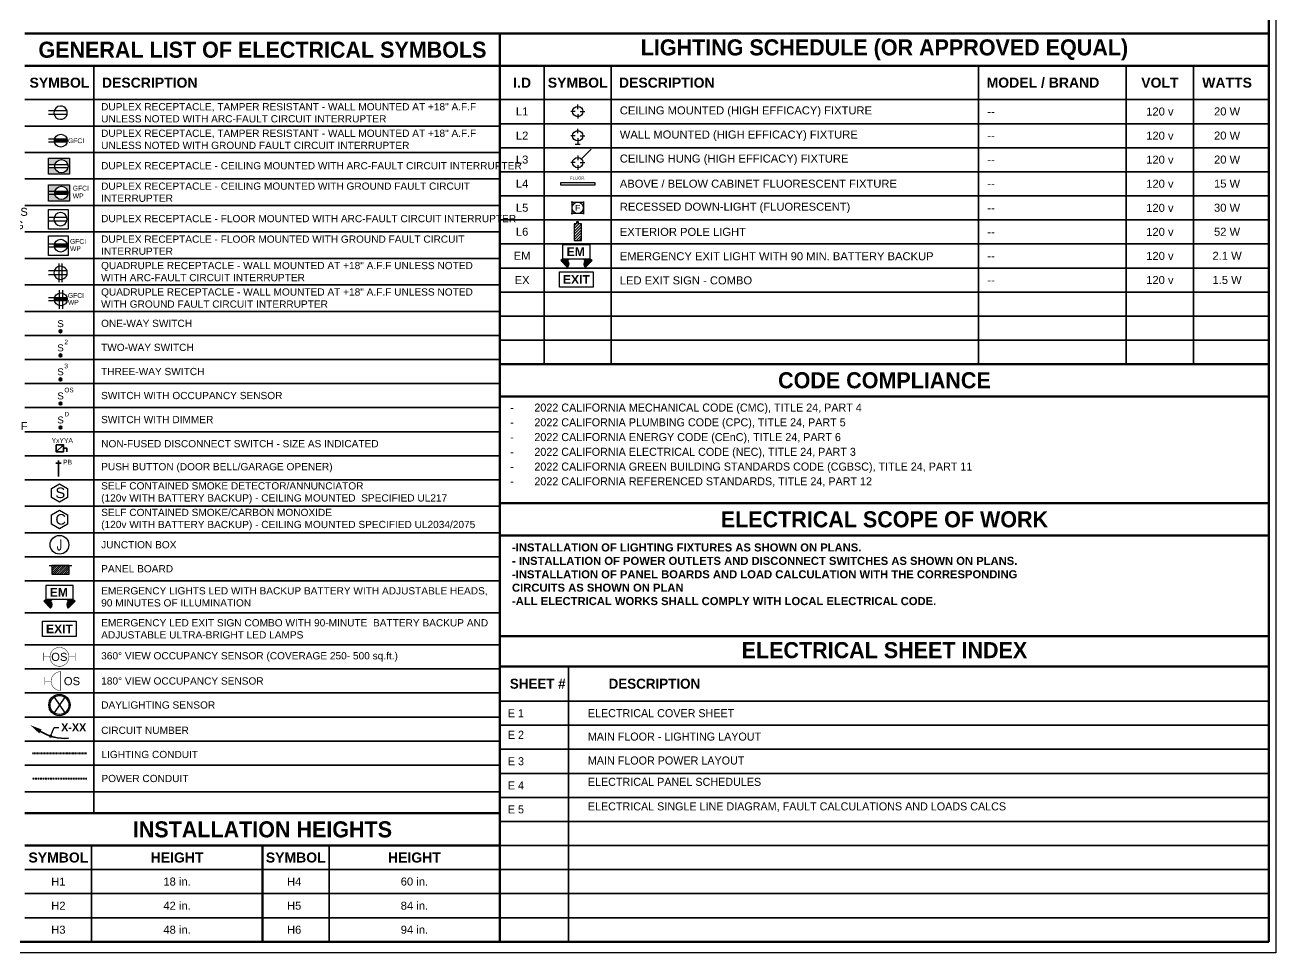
# Model space of a CAD drawing. Header units: inches. Extents: x 4293 to 10865, y -6935 to 441.
# Drawn here: x 5405 to 6443, y -5094 to -4325 of the extents above; entities that cross this region are included whole.
import ezdxf
from ezdxf import colors
from ezdxf.entities.mleader import LeaderData, LeaderLine
from ezdxf.enums import TextEntityAlignment as Align
from ezdxf.math import Vec2, Vec3

# ---------------------------------------------------------------- set-up
doc = ezdxf.new("R2010")
doc.units = ezdxf.units.IN
doc.header["$MEASUREMENT"] = 0
doc.linetypes.add('DASHDOT', pattern=[1, 0.5, -0.25, 0, -0.25])
doc.linetypes.add('Hidden', pattern=[6.859843, 4.8, -2.059843])
doc.layers.get('Defpoints').update_dxf_attribs({"color": 104})
for name, color, linetype, lineweight in [('E-CIRC. NUMB', 7, 'Continuous', 35), ('E-EXIT SIGNS&EM LIGHTS', 110, 'Continuous', 25), ('E-LIGHT CNTRL-DETC.', 152, 'Continuous', 25), ('E-LIGHT FIXT.', 2, 'Continuous', 25), ('E-LIGHT SWITCH', 3, 'Continuous', 35), ('E-LIGHT-CONDUIT', 30, 'DASHDOT', 40), ('E-PANEL BOARD', 1, 'Continuous', 30), ('E-POWR-CONDUIT', 6, 'Hidden', 40), ('E-POWR-DISCNCT SWTCH', 4, 'Continuous', 35), ('E-POWR-JUNC.BOX', 4, 'Continuous', 25), ('E-POWR-RECEPTACLES', 54, 'Continuous', 25), ('E-SMOKE AND CARBON DETECTORS', 33, 'Continuous', 30), ('PDF_Text', 7, 'Continuous', 35)]:
    doc.layers.add(name, color=color, linetype=linetype, lineweight=lineweight)
doc.styles.add('Arial', font='arial.ttf', dxfattribs={"height": 6})
doc.styles.add('Arial Narrow', font='ARIALN.TTF')
doc.styles.add('AUDIT_I_231223063723-0', font='arialbd.ttf')
doc.styles.add('BOO', font='GOTHIC.TTF', dxfattribs={"height": 6})
doc.styles.add('DC_Simplex', font='SIMPLEX.shx', dxfattribs={"width": 0.7})
doc.styles.add('PDF Arial', font='arial.ttf')
doc.styles.add('PDF Arial Bold', font='arialbd.ttf')
doc.styles.get("Standard").update_dxf_attribs({"font": 'arial.ttf'})
doc.styles.add('X-HELV1F', font='arial.ttf')

# ---------------------------------------------------------------- blocks, each defined once
blk = doc.blocks.new('A$Cf6c92b92')
at = {"color": 0}
for p, q in [((-2.8, 0), (-7.8, 0)), ((0, 2.8), (0, 7.8)), ((2.8, 0), (7.8, 0)), ((0, -2.8), (0, -7.8))]:
    blk.add_line(p, q, dxfattribs=at)
blk.add_circle((0, 0), 5.68, dxfattribs=at)
blk = doc.blocks.new('A$Cff0361bf')
at = {"color": 0}
for p, q in [((-2.8, 0), (-7.8, 0)), ((0, 2.8), (0, 7.8)), ((2.8, 0), (7.8, 0)), ((-2.8, -9.2), (2.8, -9.2)), ((0, -2.8), (0, -9.2))]:
    blk.add_line(p, q, dxfattribs=at)
blk.add_circle((0, 0), 5.68, dxfattribs=at)
blk = doc.blocks.new('A$C30ae7fe8')
at = {"color": 0}
for p, q in [((4, 4), (14.9, 14.9)), ((0, 7.8), (0, 2.8)), ((-2.8, 0), (-7.8, 0)), ((0, -2.8), (0, -7.8)), ((2.8, 0), (7.8, 0))]:
    blk.add_line(p, q, dxfattribs=at)
blk.add_circle((0, 0), 5.68, dxfattribs=at)
blk = doc.blocks.new('A$C9d69e76c')
at = {"color": 0}
blk.add_lwpolyline([(-17, 1.4), (17, 1.4), (17, -1.4), (-17, -1.4), (-17, 1.4)], dxfattribs=at)
at = {"color": 0, "insert": (0, 5.7), "char_height": 3, "width": 34.086, "attachment_point": 5, "style": 'Arial'}
blk.add_mtext('FLUOR.', dxfattribs=at)
blk = doc.blocks.new('A$C432b2560')
for p, q in [((-5.7, 5.7), (-6.4, 5.7)), ((-5.7, 6.4), (-5.7, 5.7)), ((5.7, 6.4), (5.7, 5.7)), ((5.7, 5.7), (6.4, 5.7)), ((-6.4, -5.7), (-5.7, -5.7)), ((-5.7, -5.7), (-5.7, -6.4)), ((6.4, -5.7), (5.7, -5.7)), ((5.7, -5.7), (5.7, -6.4))]:
    blk.add_line(p, q)
blk.add_lwpolyline([(-5.7, 5.7), (5.7, 5.7), (5.7, -5.7), (-5.7, -5.7), (-5.7, 5.7)])
blk.add_circle((0, 0), 5.68)
at = {"insert": (0, 0), "char_height": 5.681, "width": 11.362, "attachment_point": 5, "style": 'X-HELV1F'}
blk.add_mtext('{\\W1.125;F}', dxfattribs=at)
blk = doc.blocks.new('A$Cf065e691')
at = {"transparency": 33554559}
h = blk.add_hatch(dxfattribs=at)
h.set_pattern_fill('ANSI31', color=0, scale=22.016461)
h.set_pattern_definition([(45, (-13359.3425, -3244.4242), (-1.9459986, 1.9459986), [])])
h.paths.add_polyline_path([(5.1, 11.1), (1.1, 11.1), (1.1, 13.7), (-1.6, 13.7), (-1.6, 11.1), (-5, 11.1), (-5, -11.6), (5.1, -11.6)])
at = {"color": 0}
blk.add_lwpolyline([(1.1, 11.1), (1.1, 13.7), (-1.6, 13.7), (-1.6, 11.1), (-5, 11.1), (-5, -11.6), (5.1, -11.6), (5.1, 11.1)], close=True, dxfattribs=at)
blk = doc.blocks.new('STUBOUT')
for p, q in [((-1.5, 7.5), (1.5, 7.5)), ((0, 0), (0, 9))]:
    blk.add_line(p, q)
at = {"style": 'X-HELV1F', "width": 1.125, "flags": 8}
blk.add_attdef('+', text='', height=3, dxfattribs=at).set_placement((0, 10.5), align=Align.CENTER)
blk.add_attdef('+', text='', height=3, rotation=180, dxfattribs=at).set_placement((0, 13), align=Align.CENTER)
blk = doc.blocks.new('*U109')
blk.add_lwpolyline([(-6, -6), (-6, 6), (6, 6), (6, -6)], close=True)
for points in [[(6, -6), (-6, 6)], [(6, 0), (12, 0), (12, 6)]]:
    blk.add_lwpolyline(points)
at = {"style": 'Arial Narrow'}
blk.add_attdef('A', (2, 15.8), '', height=4.5, rotation=90, dxfattribs=at)
blk = doc.blocks.new('*U147')
for p, q in [((-1.8, 17.6), (-1.8, 0)), ((1.8, 17.6), (1.8, 0))]:
    blk.add_line(p, q)
blk.add_lwpolyline([(-6.3, 11.5, 1), (6.3, 11.5, 1.013368)], format="xyb", close=True)
blk = doc.blocks.new('A$C4B1005F5')
at = {"transparency": 33554495}
h = blk.add_hatch(color=256, dxfattribs=at)
h.dxf.hatch_style = 1
h.paths.add_polyline_path([(8, 8), (-8, 8), (-8, -12.9), (-1.8, -12.9), (-1.8, -6.4, -0.335307), (-6.6, 0, -1), (6.6, 0, -0.357219), (1.3, -6.5), (1.3, -12.9), (8, -12.9)])
at = {"linetype": 'Continuous'}
for p, q in [((-1.8, -12.9), (-1.8, 6.4)), ((1.3, -12.9), (1.3, 6.5))]:
    blk.add_line(p, q, dxfattribs=at)
blk.add_lwpolyline([(-8, 8), (8, 8), (8, -12.9), (-8, -12.9)], close=True)
blk.add_circle((0, 0), 6.64, dxfattribs=at)
blk = doc.blocks.new('A$Cc974980b')
for p, q in [((3.95, 1.17), (-7.54, 1.17)), ((3.95, -1.17), (-7.54, -1.17))]:
    blk.add_line(p, q)
blk.add_lwpolyline([(-7.54, 6.16), (4.78, 6.16), (4.78, -6.16), (-7.54, -6.16)], close=True)
blk.add_lwpolyline([(-0.03, 4.1, 1), (-0.03, -4.1, 1.013368)], format="xyb", close=True)
blk = doc.blocks.new('A$C8279471b')
for p, q in [((11.49, 1.17), (0, 1.17)), ((6.61, -5.75), (6.61, 5.75)), ((8.47, -5.75), (8.47, 5.75)), ((11.49, -1.17), (0, -1.17))]:
    blk.add_line(p, q)
blk.add_lwpolyline([(7.51, 4.1, 1), (7.51, -4.1, 1.013368)], format="xyb", close=True)
blk = doc.blocks.new('SW')
at = {"linetype": 'Continuous'}
blk.add_hatch(color=256, dxfattribs=at).paths.add_polyline_path([(1.9, 1.9, 1), (-1.9, 1.9, 1)])
at = {"const_width": 0.08}
blk.add_lwpolyline([(0, 3.8), (0, 19.7)], dxfattribs=at)
at = {"linetype": 'Continuous'}
blk.add_circle((0, 1.9), 1.88, dxfattribs=at)
at = {"insert": (0, 11.7), "char_height": 9, "width": 7.434, "attachment_point": 5, "style": 'Arial'}
blk.add_mtext('S', dxfattribs=at)
at = {"linetype": 'Continuous', "style": 'Arial'}
blk.add_attdef('S?', (5.2, 16.2), '', height=6, dxfattribs=at)
blk = doc.blocks.new('A$C65075619')
blk.add_circle((0, 0), 6.27)
at = {"linetype": 'ByBlock', "style": 'DC_Simplex', "width": 0.7}
blk.add_text('J', height=7.17, rotation=360, dxfattribs=at).set_placement((0, 0), align=Align.MIDDLE_CENTER)
blk = doc.blocks.new('*U144')
at = {"linetype": 'Continuous', "lineweight": 9, "transparency": 33554585}
h = blk.add_hatch(dxfattribs=at)
h.set_pattern_fill('ANSI31', color=256, scale=350, angle=180, style=0)
h.paths.add_polyline_path([(-250, -250), (250, -250), (250, 0), (-250, 0)])
at = {"linetype": 'Continuous'}
blk.add_line((324, -250), (-324, -250), dxfattribs=at)
blk.add_lwpolyline([(250, -250), (250, 0), (-250, 0), (-250, -250)], close=True, dxfattribs=at)
blk = doc.blocks.new('A$C2F972E4A')
for p, q in [((-3.33, 1.92), (0, 3.84)), ((-3.33, -1.92), (-3.33, 1.92)), ((0, 3.84), (3.33, 1.92)), ((3.33, 1.92), (3.33, -1.92)), ((0, -3.84), (-3.33, -1.92)), ((3.33, -1.92), (0, -3.84))]:
    blk.add_line(p, q)
at = {"insert": (-1.69, 2.25), "char_height": 4.37, "attachment_point": 1}
blk.add_mtext_dynamic_manual_height_columns('C', width=354.8658, gutter_width=12.5, heights=[0], dxfattribs=at)
blk = doc.blocks.new('A$C5D931295')
for p, q in [((-3.33, 1.92), (0, 3.84)), ((-3.33, -1.92), (-3.33, 1.92)), ((0, 3.84), (3.33, 1.92)), ((3.33, 1.92), (3.33, -1.92)), ((0, -3.84), (-3.33, -1.92)), ((3.33, -1.92), (0, -3.84))]:
    blk.add_line(p, q)
at = {"insert": (-1.69, 2.25), "char_height": 4.37, "attachment_point": 1}
blk.add_mtext_dynamic_manual_height_columns('S', width=354.8658, gutter_width=12.5, heights=[0], dxfattribs=at)
blk = doc.blocks.new('em')
at = {"transparency": 33554687}
h = blk.add_hatch(color=256, dxfattribs=at)
h.dxf.hatch_style = 1
h.paths.add_polyline_path([(-7.88, -4.4, -1.000872), (-4.43, -7.86)])
h = blk.add_hatch(color=256, dxfattribs=at)
h.dxf.hatch_style = 1
h.paths.add_polyline_path([(7.88, -4.4, 1.000872), (4.43, -7.86)])
at = {"linetype": 'Continuous'}
for p, q in [((-4.43, -7.86), (-7.88, -4.4)), ((4.43, -7.86), (7.88, -4.4))]:
    blk.add_line(p, q, dxfattribs=at)
for p, q in [((-3.48, -3.46), (-5.37, -5.34)), ((3.48, -3.46), (5.37, -5.34))]:
    blk.add_line(p, q)
blk.add_lwpolyline([(6.91, 3.46), (-6.91, 3.46), (-6.91, -3.46), (6.91, -3.46)], close=True, dxfattribs=at)
for centre, start, end in [((-6.15, -6.13), 315, 135), ((6.15, -6.13), 45, 225)]:
    blk.add_arc(centre, 2.44, start, end, dxfattribs=at)
at = {"insert": (-0.31, 0.05), "char_height": 4.3627, "width": 14.4341, "attachment_point": 5, "style": 'Arial'}
blk.add_mtext('{\\fArial|b1|i0|c0|p34;EM}', dxfattribs=at)
blk = doc.blocks.new('DAYLIGHT')
at = {"linetype": 'Continuous'}
h = blk.add_hatch(color=256, dxfattribs=at)
h.dxf.hatch_style = 1
h.paths.add_polyline_path([(-7.72, 0, 1), (7.72, 0, 1)])
h.paths.add_polyline_path([(6.84, 0, -1), (-6.84, 0, -1)], flags=16)
at = {"linetype": 'Continuous', "ltscale": 10}
for points in [[(3.86, 5.64), (-3.86, -5.64)], [(-3.86, 5.64), (3.86, -5.64)]]:
    blk.add_lwpolyline(points, dxfattribs=at)
for radius in [7.72, 6.84]:
    blk.add_circle((0, 0), radius, dxfattribs=at)
blk = doc.blocks.new('A$C023374ba')
at = {"ltscale": 5}
blk.add_lwpolyline([(-8.72, 4.03), (8.72, 4.03), (8.72, -4.03), (-8.72, -4.03)], close=True, dxfattribs=at)
at = {"insert": (0, 0), "char_height": 4.5, "width": 17.4361, "attachment_point": 5, "style": 'Arial'}
blk.add_mtext('{\\fArial|b1|i0|c0|p34;EXIT}', dxfattribs=at)
blk = doc.blocks.new('*U124')
blk.add_hatch(color=256).paths.add_polyline_path([(0.07, 0.28), (-1.45, 0.37), (-0.07, -0.28)])
blk = doc.blocks.new('HOMER')
at = {"layer": 'E-CIRC. NUMB', "linetype": 'Continuous'}
blk.add_lwpolyline([(0, 0, -0.161232), (-1.36, 18.12, 1.42241)], format="xyb", dxfattribs=at)
at = {"layer": 'E-CIRC. NUMB', "linetype": 'ByBlock', "xscale": 5, "yscale": 5, "zscale": 5, "rotation": 270}
blk.add_blockref('*U124', (-1.36, 18.12), dxfattribs=at)
blk = doc.blocks.new('_Dot')
at = {"color": 0, "linetype": 'ByBlock', "lineweight": -2}
blk.add_line((-0.5, 0), (-1, 0), dxfattribs=at)
at = {"color": 0, "linetype": 'ByBlock', "const_width": 0.5}
blk.add_lwpolyline([(-0.25, 0, 1), (0.25, 0, 1)], format="xyb", close=True, dxfattribs=at)
blk = doc.blocks.new('A$Cde4f3e5c')
at = {"linetype": 'Continuous'}
blk.add_hatch(color=32, dxfattribs=at).paths.add_polyline_path([(11.58, -0.98, 0.119342), (11.51, 0.9), (3.84, 0.92, 0.119342), (3.76, -0.95)])
for p, q in [((0, 0.94), (11.51, 0.9)), ((6.61, 5.51), (6.65, -6)), ((8.74, 5.51), (8.7, -6)), ((0, -0.94), (11.58, -0.98))]:
    blk.add_line(p, q)
blk.add_circle((7.67, -0.18), 3.99)
at = {"style": 'Arial'}
for tag, p in [('GFI', (11.47, 0.75)), ('WP', (12.03, -3.56))]:
    blk.add_attdef(tag, p, '', height=3, rotation=359.79032, dxfattribs=at)
blk = doc.blocks.new('A$C01266770')
blk.add_hatch(color=32).paths.add_polyline_path([(3.91, -0.8, 0.119342), (3.84, 1.08), (-3.83, 1.1, 0.119342), (-3.91, -0.77)])
for p, q in [((-7.67, 1.12), (3.84, 1.08)), ((-7.68, -0.76), (3.91, -0.8))]:
    blk.add_line(p, q)
blk.add_lwpolyline([(-7.68, 6.16), (4.64, 6.16), (4.64, -6.16), (-7.68, -6.16)], close=True)
blk.add_circle((0, 0), 3.99)
at = {"style": 'Arial'}
for tag, p in [('GFI', (5.72, 1.17)), ('WP', (5.72, -3.34))]:
    blk.add_attdef(tag, p, '', height=3, rotation=359.79032, dxfattribs=at)
blk = doc.blocks.new('A$C65b55414')
at = {"transparency": 33554495}
h = blk.add_hatch(color=256, dxfattribs=at)
h.dxf.hatch_style = 1
h.paths.add_polyline_path([(4.99, 5.01), (-8.06, 5.01), (-8.04, -5.01), (5.01, -5.01)])
h.paths.add_polyline_path([(4.14, 0, -1), (-4.14, 0, -1)], flags=16)
at = {"linetype": 'Continuous'}
h = blk.add_hatch(color=32, dxfattribs=at)
h.dxf.hatch_style = 1
h.paths.add_polyline_path([(-3.98, 1.13, 0.119342), (-4.06, -0.82), (4.06, -0.82, 0.119342), (3.98, 1.13)])
for p, q in [((-7.97, 1.13), (3.98, 1.13)), ((-7.97, -0.82), (4.06, -0.82))]:
    blk.add_line(p, q, dxfattribs=at)
blk.add_lwpolyline([(4.99, 5.01), (5.01, -5.01), (-8.04, -5.01), (-8.06, 5.01)], close=True)
blk.add_circle((0, 0), 4.14, dxfattribs=at)
at = {"style": 'Arial'}
for tag, p in [('GFCI', (7.06, 1.47)), ('WP', (7.06, -3.34))]:
    blk.add_attdef(tag, p, '', height=3, dxfattribs=at)
blk = doc.blocks.new('A$Ca96a11b1')
blk.add_hatch(color=32).paths.add_polyline_path([(11.58, -0.98, 0.119342), (11.51, 0.9), (3.84, 0.92, 0.119342), (3.76, -0.95)])
for p, q in [((0, 0.94), (11.51, 0.9)), ((0, -0.94), (11.58, -0.98))]:
    blk.add_line(p, q)
blk.add_circle((7.67, -0.18), 3.99)
at = {"style": 'Arial'}
for tag, p in [('WP', (12.87, -2.86)), ('GFI', (12.87, 1.78))]:
    blk.add_attdef(tag, p, '', height=3, rotation=359.79032, dxfattribs=at)
blk = doc.blocks.new('A$C5c36fc3a')
at = {"linetype": 'Continuous', "const_width": 0.287}
for points in [[(0, 2.64), (0, -2.29)], [(0, 0), (3.92, 0)]]:
    blk.add_lwpolyline(points, dxfattribs=at)
blk.add_lwpolyline([(9.8, -5.88, -0.414214), (3.92, 0, -0.414214), (9.8, 5.88)], format="xyb", close=True, dxfattribs=at)
at = {"style": 'Arial'}
blk.add_attdef('OS', text='', height=5, dxfattribs=at).set_placement((11.8, 0), align=Align.MIDDLE_LEFT)
blk = doc.blocks.new('A$Ceabd288c')
at = {"linetype": 'Continuous', "const_width": 0.287}
for points in [[(-9.8, 2.64), (-9.8, -2.29)], [(-9.8, 0), (-5.88, 0)], [(9.8, 0), (5.88, 0)], [(9.8, 2.64), (9.8, -2.29)]]:
    blk.add_lwpolyline(points, dxfattribs=at)
blk.add_lwpolyline([(0, -5.88, -0.414214), (-5.88, 0, -0.414214), (0, 5.88, -1)], format="xyb", close=True, dxfattribs=at)
at = {"style": 'Arial'}
blk.add_attdef('OS', text='', height=5, dxfattribs=at).set_placement((-5.13, 0), align=Align.MIDDLE_LEFT)

msp = doc.modelspace()

# ---------------------------------------------------------------- linework, layer by layer
at = {"layer": 'Defpoints'}
msp.add_lwpolyline([(4486.8, -3654.3), (6442.6, -3654.3), (6442.6, -5094.1), (4486.8, -5094.1)], close=True, dxfattribs=at)
at = {"layer": 'E-LIGHT-CONDUIT', "ltscale": 0.3}
msp.add_lwpolyline([(5411.3, -4928.6), (5456.7, -4928.6)], dxfattribs=at)
at = {"layer": 'E-POWR-CONDUIT', "ltscale": 0.03}
msp.add_lwpolyline([(5411.3, -4949.5), (5456.7, -4949.5)], dxfattribs=at)
at = {"layer": 'PDF_Text', "color": 32, "lineweight": 100}
for p, q in [((6436.8, -3666.5), (6436.8, -5084.9)), ((5405.4, -4332.4), (6436.8, -4332.4)), ((5799.1, -4332.4), (5799.1, -5084.9)), ((5405.4, -4359.1), (6436.8, -4359.1)), ((5799.1, -4606.4), (6436.8, -4606.4)), ((5799.1, -4633.1), (6436.8, -4633.1)), ((5799.1, -4721.5), (6436.8, -4721.5)), ((5799.1, -4748.2), (6436.8, -4748.2)), ((5799.1, -4831.6), (6436.8, -4831.6)), ((5799.1, -4856.7), (6436.8, -4856.7)), ((5405.4, -4978.4), (5799.1, -4978.4)), ((5405.4, -5005.1), (5799.1, -5005.1)), ((5602.3, -5084.9), (5602.3, -5005.1)), ((4500.5, -5084.9), (6436.8, -5084.9))]:
    msp.add_line(p, q, dxfattribs=at)
at = {"layer": 'PDF_Text'}
for p, q in [((5462.6, -4978.4), (5462.6, -4359.1)), ((5836, -4606.4), (5836, -4359.1)), ((5891.3, -4606.4), (5891.3, -4359.1)), ((6196.1, -4606.4), (6196.1, -4359.1)), ((6318.4, -4606.4), (6318.4, -4359.1)), ((6374.4, -4606.4), (6374.4, -4359.1)), ((5405.4, -4387.1), (5799.1, -4387.1)), ((5799.1, -4387.1), (6436.8, -4387.1)), ((5799.1, -4407), (6436.8, -4407)), ((5405.4, -4409), (5799.1, -4409)), ((5799.1, -4426.9), (6436.8, -4426.9)), ((5405.4, -4430.9), (5799.1, -4430.9)), ((5799.1, -4446.9), (6436.8, -4446.9)), ((5405.4, -4452.8), (5799.1, -4452.8)), ((5799.1, -4466.8), (6436.8, -4466.8)), ((5405.4, -4474.8), (5799.1, -4474.8)), ((5799.1, -4486.7), (6436.8, -4486.7)), ((5405.4, -4496.7), (5799.1, -4496.7)), ((5799.1, -4506.7), (6436.8, -4506.7)), ((5405.4, -4518.6), (5799.1, -4518.6)), ((5799.1, -4526.6), (6436.8, -4526.6)), ((5405.4, -4540.6), (5799.1, -4540.6)), ((5799.1, -4546.6), (6436.8, -4546.6)), ((5405.4, -4562.5), (5799.1, -4562.5)), ((5799.1, -4566.5), (6436.8, -4566.5)), ((5405.4, -4582.4), (5799.1, -4582.4)), ((5799.1, -4586.4), (6436.8, -4586.4)), ((5405.4, -4602.4), (5799.1, -4602.4)), ((5405.4, -4622.3), (5799.1, -4622.3)), ((5405.4, -4642.3), (5799.1, -4642.3)), ((5405.4, -4662.2), (5799.1, -4662.2)), ((5405.4, -4682.1), (5799.1, -4682.1)), ((5405.4, -4702.1), (5799.1, -4702.1)), ((5405.4, -4724), (5799.1, -4724)), ((5405.4, -4745.9), (5799.1, -4745.9)), ((5405.4, -4765.9), (5799.1, -4765.9)), ((5405.4, -4785.8), (5799.1, -4785.8)), ((5405.4, -4812.3), (5799.1, -4812.3)), ((5405.4, -4838.9), (5799.1, -4838.9)), ((5405.4, -4858.8), (5799.1, -4858.8)), ((5856.1, -4856.7), (5856.1, -5084.9)), ((5405.4, -4878.7), (5799.1, -4878.7)), ((5799.1, -4885.5), (6436.8, -4885.5)), ((5799.1, -4905.4), (6436.8, -4905.4)), ((5799.1, -4925.4), (6436.8, -4925.4)), ((5405.4, -4938.5), (5799.1, -4938.5)), ((5799.1, -4945.3), (6436.8, -4945.3)), ((5405.4, -4960.5), (5799.1, -4960.5)), ((5799.1, -4965.2), (6436.8, -4965.2)), ((5799.1, -4985.2), (6436.8, -4985.2)), ((5460.7, -5084.9), (5460.7, -5005.1)), ((5657.6, -5084.9), (5657.6, -5005.1)), ((5799.1, -5005.1), (6436.8, -5005.1)), ((5405.4, -5025.1), (5799.1, -5025.1)), ((5799.1, -5025.1), (6436.8, -5025.1)), ((5405.4, -5045), (5799.1, -5045)), ((5799.1, -5045), (6436.8, -5045)), ((5405.4, -5064.9), (5799.1, -5064.9)), ((5799.1, -5064.9), (6436.8, -5064.9))]:
    msp.add_line(p, q, dxfattribs=at)

# ---------------------------------------------------------------- block references
at = {"layer": 'E-CIRC. NUMB', "lineweight": -3, "ltscale": 0.1, "xscale": 1.321569425237064, "yscale": 1.321569425237064, "zscale": 1.321569425237064, "rotation": 72.24502814095821}
msp.add_blockref('HOMER', (5441.6, -4916.2), dxfattribs=at)
at = {"layer": 'E-EXIT SIGNS&EM LIGHTS', "color": 6}
for name, p, xscale, yscale, zscale in [('em', (5862.6, -4513.2), 1.650370308817896, 1.650370308817896, 1.650370308817896), ('A$C023374ba', (5862.6, -4536.1), 1.6, 1.6, 1.6)]:
    msp.add_blockref(name, p, dxfattribs=dict(at, xscale=xscale, yscale=yscale, zscale=zscale))
at = {"layer": 'E-EXIT SIGNS&EM LIGHTS'}
for name, p, xscale, yscale, zscale in [('em', (5434, -4795.4), 1.650370308817896, 1.650370308817896, 1.650370308817896), ('A$C023374ba', (5434, -4825.6), 1.6, 1.6, 1.6)]:
    msp.add_blockref(name, p, dxfattribs=dict(at, xscale=xscale, yscale=yscale, zscale=zscale))
at = {"layer": 'E-LIGHT CNTRL-DETC.', "lineweight": -3, "xscale": 1.333333333333333, "yscale": 1.333333333333333, "zscale": 1.333333333333333}
for name, p in [('A$Ceabd288c', (5434, -4848.8)), ('A$C5c36fc3a', (5421.9, -4868.9))]:
    msp.add_blockref(name, p, dxfattribs=at).add_auto_attribs({'OS': 'OS'})
at = {"layer": 'E-LIGHT CNTRL-DETC.', "xscale": 1.14609049223465, "yscale": 1.14609049223465, "zscale": 1.14609049223465}
msp.add_blockref('DAYLIGHT', (5434, -4888.7), dxfattribs=at)
at = {"layer": 'E-LIGHT FIXT.', "color": 6}
for name, p, xscale, yscale, zscale in [('A$Cf6c92b92', (5863.7, -4397), 0.7476635514018197, 0.7476635514018197, 0.7476635514018197), ('A$Cff0361bf', (5863.7, -4417), 0.7476635514018197, 0.7476635514018197, 0.7476635514018197), ('A$C30ae7fe8', (5863.7, -4439.3), 0.7476635514018197, 0.7476635514018197, 0.7476635514018197), ('A$C9d69e76c', (5863.7, -4456.8), 0.8307372793353553, 0.8307372793353553, 0.8307372793353553), ('A$C432b2560', (5863.7, -4476.8), 0.8307372793353553, 0.8307372793353553, 0.8307372793353553), ('A$Cf065e691', (5863.7, -4496.7), 0.6056074766354741, 0.6056074766354741, 0.6056074766354741)]:
    msp.add_blockref(name, p, dxfattribs=dict(at, xscale=xscale, yscale=yscale, zscale=zscale))
at = {"layer": 'E-LIGHT SWITCH', "xscale": 0.6365015055599428, "yscale": 0.6365015055599428, "zscale": 0.6365015055599428}
msp.add_blockref('SW', (5434.9, -4580.2), dxfattribs=at)
at = {"layer": 'E-LIGHT SWITCH'}
ref = msp.add_blockref('SW', (5434.9, -4600.2), dxfattribs=dict(at, xscale=0.6365015055599428, yscale=0.6365015055599428, zscale=0.6365015055599428))
ref.add_attrib('S?', '2', (5438.1, -4589.8), dxfattribs={"layer": '0', "color": 3, "height": 3.82, "style": 'Arial'})
ref = msp.add_blockref('SW', (5434.9, -4620.1), dxfattribs=dict(at, xscale=0.6365015055599428, yscale=0.6365015055599428, zscale=0.6365015055599428))
ref.add_attrib('S?', '3', (5438.1, -4609.7), dxfattribs={"layer": '0', "color": 3, "height": 3.82, "style": 'Arial'})
ref = msp.add_blockref('SW', (5434.9, -4640.1), dxfattribs=dict(at, xscale=0.6365015055599428, yscale=0.6365015055599428, zscale=0.6365015055599428))
ref.add_attrib('S?', 'OS', (5438.1, -4629.6), dxfattribs={"layer": '0', "color": 3, "height": 3.82, "style": 'Arial'})
ref = msp.add_blockref('SW', (5434.9, -4660), dxfattribs=dict(at, xscale=0.6365015055599428, yscale=0.6365015055599428, zscale=0.6365015055599428))
ref.add_attrib('S?', 'D', (5438.1, -4649.6), dxfattribs={"layer": '0', "color": 3, "height": 3.82, "style": 'Arial'})
at = {"layer": 'E-PANEL BOARD', "lineweight": -3, "xscale": 0.02911574869288642, "yscale": 0.02911574869288642, "zscale": 0.02911574869288642, "rotation": 180}
msp.add_blockref('*U144', (5434.9, -4780.3), dxfattribs=at)
at = {"layer": 'E-POWR-DISCNCT SWTCH', "color": 4, "lineweight": -3}
ref = msp.add_blockref('*U109', (5434.3, -4676), dxfattribs=dict(at, xscale=-0.4874288285639469, yscale=0.4874288285639469, zscale=0.4874288285639469, rotation=180))
ref.add_attrib('A', 'YxYYA', dxfattribs={"height": 4, "style": 'Arial'}).set_placement((5427.5, -4667.5), align=Align.TOP_LEFT)
at = {"layer": 'E-POWR-JUNC.BOX', "lineweight": -3, "xscale": 1.23241264308514, "yscale": 1.23241264308514, "zscale": 1.23241264308514}
msp.add_blockref('A$C65075619', (5434, -4755.9), dxfattribs=at)
at = {"layer": 'E-POWR-RECEPTACLES', "lineweight": -3, "rotation": 270}
for name, p, xscale, yscale, zscale in [('*U147', (5424.9, -4397.9), 0.8708079098164961, 0.8708079098164961, 0.8708079098164961), ('A$C4B1005F5', (5435.6, -4442.3), 0.8318785340824695, 0.8318785340824695, 0.8318785340824695)]:
    msp.add_blockref(name, p, dxfattribs=dict(at, xscale=xscale, yscale=yscale, zscale=zscale))
at = {"layer": 'E-POWR-RECEPTACLES', "lineweight": -3}
ref = msp.add_blockref('A$Ca96a11b1', (5424.9, -4420.8), dxfattribs=dict(at, xscale=1.333333333333333, yscale=1.333333333333333, zscale=1.333333333333333))
ref.add_attrib('GFI', 'GFCI', (5441.1, -4423.1), dxfattribs={"layer": '0', "height": 4, "rotation": 359.7903, "style": 'Arial'})
at = {"layer": 'E-POWR-RECEPTACLES', "xscale": 1.333333333333333, "yscale": 1.333333333333333, "zscale": 1.333333333333333}
for name, p, values in [('A$C65b55414', (5435.6, -4464.4), {'WP': 'WP', 'GFCI': 'GFCI'}), ('A$C01266770', (5435.1, -4508.1), {'WP': 'WP', 'GFI': 'GFCI'})]:
    msp.add_blockref(name, p, dxfattribs=at).add_auto_attribs(values)
for name, p in [('A$Cc974980b', (5434.9, -4486.2)), ('A$C8279471b', (5424.9, -4530.6))]:
    msp.add_blockref(name, p, dxfattribs=at)
at = {"layer": 'E-POWR-RECEPTACLES'}
ref = msp.add_blockref('A$Cde4f3e5c', (5424.9, -4552.3), dxfattribs=dict(at, xscale=1.333333333333333, yscale=1.333333333333333, zscale=1.333333333333333))
ref.add_attrib('GFI', 'GFCI', (5441, -4551.3), dxfattribs={"layer": '0', "height": 4, "rotation": 359.7903, "style": 'Arial'})
ref.add_attrib('WP', 'WP', (5441, -4557), dxfattribs={"layer": '0', "height": 4, "rotation": 359.7903, "style": 'Arial'})
at = {"layer": 'E-SMOKE AND CARBON DETECTORS', "xscale": 2, "yscale": 2, "zscale": 2}
for name, p in [('A$C5D931295', (5434, -4713)), ('A$C2F972E4A', (5434, -4735))]:
    msp.add_blockref(name, p, dxfattribs=at)
at = {"layer": 'PDF_Text'}
ref = msp.add_blockref('STUBOUT', (5433.1, -4699.3), dxfattribs=dict(at, xscale=1.474817246344553, yscale=1.474817246344553, zscale=1.474817246344553))
ref.add_attrib('+', 'PB', dxfattribs={"layer": '0', "height": 4, "style": 'PDF Arial', "flags": 8}).set_placement((5440.7, -4685.4), align=Align.TOP_CENTER)

# ---------------------------------------------------------------- texts
at = {"layer": 'E-LIGHT FIXT.', "color": 6, "char_height": 6.64, "width": 36.908, "attachment_point": 5, "style": 'Arial'}
for s, insert in [('L1', (5817.6, -4396.9)), ('L2', (5817.6, -4416.9)), ('L3', (5817.6, -4436.8)), ('L4', (5817.6, -4456.7)), ('L5', (5817.6, -4476.7)), ('L6', (5817.6, -4496.6)), ('EM', (5817.6, -4516.5)), ('EX', (5817.6, -4536.6))]:
    msp.add_mtext(s, dxfattribs=dict(at, insert=insert))
at = {"layer": 'E-POWR-CONDUIT', "insert": (5809.2, -4754.8), "char_height": 6.6667, "width": 463.165, "attachment_point": 1, "style": 'AUDIT_I_231223063723-0'}
msp.add_mtext('-INSTALLATION OF LIGHTING FIXTURES AS SHOWN ON PLANS.^J- INSTALLATION OF POWER OUTLETS AND DISCONNECT SWITCHES AS SHOWN ON PLANS.^J-INSTALLATION OF PANEL BOARDS AND LOAD CALCULATION WITH THE CORRESPONDING     CIRCUITS AS SHOWN ON PLAN ^J-ALL ELECTRICAL WORKS SHALL COMPLY WITH LOCAL ELECTRICAL CODE.', dxfattribs=at)
at = {"layer": 'PDF_Text'}
for s, insert, char_height, width, attachment_point, style in [('{\\fCentury Gothic|b1|i0|c0|p34;GENERAL LIST OF ELECTRICAL SYMBOLS}', (5602.3, -4345.8), 13.333, 393.67, 5, 'BOO'), ('{\\fCentury Gothic|b1|i0|c0|p34;LIGHTING SCHEDULE (OR APPROVED EQUAL)}', (6118, -4345.8), 13.333, 637.717, 5, 'BOO'), ('{\\fArial|b1|i0|c0|p34;SYMBOL}', (5434, -4373.1), 8.307, 57.129, 5, 'Arial'), ('{\\fArial|b1|i0|c0|p34;DESCRIPTION}', (5469.2, -4373.1), 8.307, 329.919, 4, 'Arial'), ('{\\fArial|b1|i0|c0|p34;I.D}', (5817.6, -4373.1), 8.307, 36.908, 5, 'Arial'), ('{\\fArial|b1|i0|c0|p34;SYMBOL}', (5863.7, -4373.1), 8.307, 55.279, 5, 'Arial'), ('{\\fArial|b1|i0|c0|p34;DESCRIPTION}', (5897.9, -4373.1), 8.307, 272.666, 4, 'Arial'), ('{\\fArial|b1|i0|c0|p34;MODEL / BRAND}', (6202.7, -4373.1), 8.307, 115.669, 4, 'Arial'), ('{\\fArial|b1|i0|c0|p34;VOLT}', (6346.4, -4373.1), 8.307, 56.074, 5, 'Arial'), ('{\\fArial|b1|i0|c0|p34;WATTS}', (6402.1, -4373.1), 8.307, 55.279, 5, 'Arial'), ('DUPLEX RECEPTACLE, TAMPER RESISTANT - WALL MOUNTED AT +18" A.F.F UNLESS NOTED WITH {\\C7;ARC-FAULT CIRCUIT INTERRUPTER }', (5468.5, -4398), 6, 330.581, 4, 'Arial'), ('DUPLEX RECEPTACLE, TAMPER RESISTANT - WALL MOUNTED AT +18" A.F.F\\PUNLESS NOTED WITH GROUND FAULT CIRCUIT INTERRUPTER', (5468.5, -4420), 6, 330.581, 4, 'Arial'), ('DUPLEX RECEPTACLE - CEILING MOUNTED WITH {\\C7;ARC-FAULT CIRCUIT INTERRUPTER }', (5468.5, -4441.9), 6, 330.581, 4, 'Arial'), ('DUPLEX RECEPTACLE - CEILING MOUNTED WITH GROUND FAULT CIRCUIT INTERRUPTER', (5468.5, -4463.8), 6, 330.581, 4, 'Arial'), ("THE G.C. SHALL PROVIDE ALL EQUIPMENT. MATERIALS AND LABOR TO  COMPLETE ALL ELECTRICAL WORK IN A NEAT AND WORKMANLIKE MANNER AND IN ACCORDANCE WITH GOOD COMMERCIAL PRACTICE INCLUDING THE INSTALLATION OF ALL THE EQUIPMENT MATERIALS AND SYSTEMS AND THE  FINAL CONNECTIONS TO THE OWNER'S EQUIPMENT AND FIXTURES AS  REQUIRED BY THE OWNER. THE G .C. SHALL ALSO FURNISH TEMPORARY WIRING AND LIGHTING T0 PROVIDE A MINIMUM OF 25 F.C IN  WORK AREAS  FOR USE OF ALL THE TRADES DURING CONSTRUCTION AND THE  INSTALLATION OF THE  OWNERS FIXTURES. THE G.C. IS RESPONSIBLE TO  REMOVE ALL TEMPORARY WIRING UPON  COMPLETION OF CONSTRUCTION  OF ALL TRADES.", (4539.3, -4491.2), 6.6667, 866.095, 4, 'Arial'), ('DUPLEX RECEPTACLE - FLOOR MOUNTED WITH {\\C7;ARC-FAULT CIRCUIT INTERRUPTER }', (5468.5, -4485.7), 6, 330.581, 4, 'Arial'), ('DUPLEX RECEPTACLE - FLOOR MOUNTED WITH GROUND FAULT CIRCUIT INTERRUPTER', (5468.5, -4507.7), 6, 330.581, 4, 'Arial'), ('QUADRUPLE RECEPTACLE - WALL MOUNTED AT +18" A.F.F UNLESS NOTED WITH {\\C7;ARC-FAULT CIRCUIT INTERRUPTER }', (5468.5, -4529.6), 6, 330.581, 4, 'Arial'), ('QUADRUPLE RECEPTACLE - WALL MOUNTED AT +18" A.F.F UNLESS NOTED\\PWITH GROUND FAULT CIRCUIT INTERRUPTER', (5468.5, -4551.5), 6, 330.581, 4, 'Arial'), ('ONE-WAY SWITCH ', (5468.5, -4572.5), 6, 330.581, 4, 'Arial'), ('TWO-WAY SWITCH ', (5468.5, -4592.4), 6, 330.581, 4, 'Arial'), ('THREE-WAY SWITCH ', (5468.5, -4612.4), 6, 330.581, 4, 'Arial'), ('{\\fCentury Gothic|b1|i0|c0|p34;CODE COMPLIANCE}', (6118, -4619.7), 13.333, 637.717, 5, 'BOO'), ('SWITCH WITH OCCUPANCY SENSOR', (5468.5, -4632.3), 6, 330.581, 4, 'Arial'), ('THE WIRING METHODS AND MATERIALS INDICATED IN THE SPECIFICATIONS AND ON THE DRAWINGS SHALL BE INSTALLED AND CONNECTED IN ACCORDANCE WITH THE REQUIREMENTS OF THE NEC ARTICLE 300.', (4539.3, -4663.1), 6.6667, 866.095, 4, 'Arial'), ('SWITCH WITH DIMMER', (5468.5, -4652.2), 6, 330.581, 4, 'Arial'), ('NON-FUSED DISCONNECT SWITCH - SIZE AS INDICATED', (5468.6, -4672.2), 6, 330.581, 4, 'Arial'), ('PUSH BUTTON (DOOR BELL/GARAGE OPENER)', (5468.6, -4692.1), 6, 330.515, 4, 'Arial'), ('SELF CONTAINED SMOKE DETECTOR/ANNUNCIATOR\\P(120v WITH BATTERY BACKUP) - CEILING MOUNTED  SPECIFIED UL217', (5468.6, -4713), 6, 330.581, 4, 'Arial'), ('SELF CONTAINED SMOKE/CARBON MONOXIDE\\P(120v WITH BATTERY BACKUP) - CEILING MOUNTED SPECIFIED UL2034/2075 ', (5468.6, -4735), 6, 330.581, 4, 'Arial'), ('{\\fCentury Gothic|b1|i0|c0|p34;ELECTRICAL SCOPE OF WORK}', (6118, -4734.9), 13.333, 637.717, 5, 'BOO'), ('JUNCTION BOX', (5468.6, -4755.9), 6, 330.753, 4, 'Arial'), ('PANEL BOARD', (5468.6, -4775.8), 6, 330.754, 4, 'Arial'), ('EMERGENCY LIGHTS LED WITH BACKUP BATTERY WITH ADJUSTABLE HEADS, 90 MINUTES OF ILLUMINATION', (5468.6, -4799.1), 6, 330.581, 4, 'Arial'), ('EMERGENCY LED EXIT SIGN COMBO WITH 90-MINUTE  BATTERY BACKUP AND ADJUSTABLE ULTRA-BRIGHT LED LAMPS', (5468.6, -4825.6), 6, 330.581, 4, 'Arial'), ('{\\fCentury Gothic|b1|i0|c0|p34;ELECTRICAL SHEET INDEX}', (6118, -4843.3), 13.333, 637.717, 5, 'BOO'), ('360%%D VIEW OCCUPANCY SENSOR (COVERAGE 250- 500 sq.ft.)', (5468.6, -4848.8), 6, 330.581, 4, 'Arial'), ('180%%D VIEW OCCUPANCY SENSOR', (5468.6, -4868.8), 6, 330.581, 4, 'Arial'), ('\\pxi1;{\\fCentury Gothic|b1|i0|c0|p34;SHEET #}', (5799.1, -4871.1), 8.307, 57.015, 4, 'Arial'), ('\\pxi-2,l2;{\\fCentury Gothic|b1|i0|c0|p34;^IDESCRIPTION}', (5856.1, -4871.1), 8.307, 580.702, 4, 'Arial'), ('DAYLIGHTING SENSOR', (5468.6, -4888.7), 6, 330.581, 4, 'Arial'), ('\\pxi1;{\\fCentury Gothic|b0|i0|c0|p34;E 1}', (5799.1, -4895.5), 6.667, 57.015, 4, 'PDF Arial'), ('\\pxql;{\\fCentury Gothic|b0|i0|c0|p34;ELECTRICAL COVER SHEET}', (5872.1, -4895.5), 6.667, 564.702, 4, 'PDF Arial Bold'), ('CIRCUIT NUMBER', (5468.6, -4909.7), 6, 330.581, 4, 'Arial'), ('\\pxi1;{\\fCentury Gothic|b0|i0|c0|p34;E 2}', (5799.1, -4913.4), 6.667, 57.015, 4, 'PDF Arial'), ('\\pxql;{\\fCentury Gothic|b0|i0|c0|p34;MAIN FLOOR - LIGHTING LAYOUT}', (5872.1, -4914.9), 6.667, 564.702, 4, 'PDF Arial Bold'), ('LIGHTING CONDUIT', (5468.8, -4929.7), 6, 330.581, 4, 'Arial'), ('\\pxi1;{\\fCentury Gothic|b0|i0|c0|p34;E 3}', (5799.1, -4935.3), 6.667, 57.015, 4, 'PDF Arial'), ('\\pxql;{\\fCentury Gothic|b0|i0|c0|p34;MAIN FLOOR POWER LAYOUT}', (5872.1, -4934.7), 6.667, 564.702, 4, 'PDF Arial Bold'), ('POWER CONDUIT', (5468.8, -4949.6), 6, 330.581, 4, 'Arial'), ('\\pxi1;{\\fCentury Gothic|b0|i0|c0|p34;E 4}', (5799.1, -4955.3), 6.667, 57.015, 4, 'PDF Arial'), ('\\pxql;{\\fCentury Gothic|b0|i0|c0|p34;ELECTRICAL PANEL SCHEDULES}', (5872.1, -4952.4), 6.667, 564.702, 4, 'PDF Arial Bold'), ('\\pxi1;{\\fCentury Gothic|b0|i0|c0|p34;E 5}', (5799.1, -4975.2), 6.667, 57.015, 4, 'PDF Arial'), ('\\pxql;{\\fCentury Gothic|b0|i0|c0|p34;ELECTRICAL SINGLE LINE DIAGRAM, FAULT CALCULATIONS AND LOADS CALCS}', (5872.1, -4973.3), 6.6667, 564.702, 4, 'PDF Arial Bold'), ('{\\fCentury Gothic|b1|i0|c0|p34;INSTALLATION HEIGHTS}', (5602.3, -4991.8), 13.333, 393.67, 5, 'BOO'), ('{\\fArial|b1|i0|c0|p34;SYMBOL}', (5433.1, -5015.1), 8.307, 55.279, 5, 'Arial'), ('{\\fArial|b1|i0|c0|p34;HEIGHT}', (5531.5, -5015.1), 8.307, 141.556, 5, 'Arial'), ('{\\fArial|b1|i0|c0|p34;SYMBOL}', (5629.9, -5015.1), 8.307, 55.279, 5, 'Arial'), ('{\\fArial|b1|i0|c0|p34;HEIGHT}', (5728.3, -5015.1), 8.307, 141.556, 5, 'Arial'), ('H1', (5433.1, -5035), 6.64, 55.279, 5, 'Arial'), ('18 in.', (5531.5, -5035), 6.64, 141.556, 5, 'Arial'), ('H4', (5628.6, -5035), 6.64, 57.945, 5, 'Arial'), ('60 in.', (5728.3, -5035), 6.64, 141.556, 5, 'Arial'), ('H2', (5433.1, -5055), 6.64, 55.279, 5, 'Arial'), ('42 in.', (5531.5, -5055), 6.64, 141.556, 5, 'Arial'), ('H5', (5628.6, -5055), 6.64, 57.945, 5, 'Arial'), ('84 in.', (5728.3, -5055), 6.64, 141.556, 5, 'Arial'), ('H3', (5433.1, -5074.9), 6.64, 55.279, 5, 'Arial'), ('48 in.', (5531.5, -5074.9), 6.64, 141.556, 5, 'Arial'), ('H6', (5628.6, -5074.9), 6.64, 57.945, 5, 'Arial'), ('94 in.', (5728.3, -5074.9), 6.64, 141.556, 5, 'Arial')]:
    msp.add_mtext(s, dxfattribs=dict(at, insert=insert, char_height=char_height, width=width, attachment_point=attachment_point, style=style))
at = {"layer": 'PDF_Text', "color": 6, "style": 'Arial'}
for s, insert, char_height, width, attachment_point in [('CEILING MOUNTED (HIGH EFFICACY) FIXTURE', (5898.6, -4397), 6.637, 272.036, 4), ('--', (6203.3, -4397), 6.64, 115.039, 4), ('120 v', (6346.4, -4397), 6.64, 56.074, 5), ('20 W', (6402.1, -4396.9), 6.64, 55.279, 5), ('WALL MOUNTED (HIGH EFFICACY) FIXTURE', (5898.6, -4417), 6.637, 272.036, 4), ('--', (6203.3, -4417), 6.64, 115.039, 4), ('120 v', (6346.4, -4417), 6.64, 56.074, 5), ('20 W', (6402.1, -4416.9), 6.64, 55.279, 5), ('CEILING HUNG (HIGH EFFICACY) FIXTURE', (5898.6, -4436.9), 6.637, 272.036, 4), ('--', (6203.3, -4436.9), 6.64, 115.039, 4), ('120 v', (6346.4, -4436.9), 6.64, 56.074, 5), ('20 W', (6402.1, -4436.8), 6.64, 55.279, 5), ('ABOVE / BELOW CABINET FLUORESCENT FIXTURE', (5898.6, -4456.8), 6.637, 272.036, 4), ('--', (6203.3, -4456.8), 6.64, 115.039, 4), ('120 v', (6346.4, -4456.8), 6.64, 56.074, 5), ('15 W', (6402.1, -4456.7), 6.64, 55.279, 5), ('RECESSED DOWN-LIGHT (FLUORESCENT)', (5898.6, -4476.8), 6.637, 272.036, 4), ('--', (6203.3, -4476.8), 6.64, 115.039, 4), ('120 v', (6346.4, -4476.8), 6.64, 56.074, 5), ('30 W', (6402.1, -4476.7), 6.64, 55.279, 5), ('EXTERIOR POLE LIGHT', (5898.6, -4496.7), 6.637, 272.036, 4), ('--', (6203.3, -4496.7), 6.64, 115.039, 4), ('120 v', (6346.4, -4496.7), 6.64, 56.074, 5), ('52 W', (6402.1, -4496.6), 6.64, 55.279, 5), ('EMERGENCY EXIT LIGHT WITH 90 MIN. BATTERY BACKUP', (5898.6, -4516.9), 6.637, 272.036, 4), ('--', (6203.3, -4516.6), 6.64, 115.039, 4), ('120 v', (6346.4, -4516.6), 6.64, 56.074, 5), ('2.1 W', (6402.1, -4516.5), 6.64, 55.279, 5), ('LED EXIT SIGN - COMBO', (5898.6, -4536.9), 6.637, 272.036, 4), ('--', (6203.3, -4536.6), 6.64, 115.039, 4), ('120 v', (6346.4, -4536.6), 6.64, 56.074, 5), ('1.5 W', (6402.1, -4536.5), 6.64, 55.279, 5), ('\\pxi-2,l3,sm1.1,t4;{\\fCentury Gothic|b0|i0|c0|p34;-^I2022 CALIFORNIA MECHANICAL CODE (CMC), TITLE 24, PART 4\\P-^I2022 CALIFORNIA PLUMBING CODE (CPC), TITLE 24, PART 5\\P-^I2022 CALIFORNIA ENERGY CODE (CEnC), TITLE 24, PART 6\\P-^I2022 CALIFORNIA ELECTRICAL CODE (NEC), TITLE 24, PART 3\\P-^I2022 CALIFORNIA GREEN BUILDING STANDARDS CODE (CGBSC), TITLE 24, PART 11\\P-^I2022 CALIFORNIA REFERENCED STANDARDS, TITLE 24, PART 12}', (5801.1, -4638.9), 6.6667, 635.735, 1)]:
    msp.add_mtext(s, dxfattribs=dict(at, insert=insert, char_height=char_height, width=width, attachment_point=attachment_point))

# ---------------------------------------------------------------- next in the draw order: leaders
at = {"layer": 'E-CIRC. NUMB', "lineweight": -3}
ml = msp.add_multileader_mtext('Standard', dxfattribs=at)
ml.set_content('{\\fCentury Gothic|b1|i0|c0|p34;X-XX}', color=256, style='BOO')
ml.set_leader_properties(color=45)
ml.set_arrow_properties(name='DOT')
ml.build(insert=Vec2(0, 0))
ml.multileader.update_dxf_attribs({"dogleg_length": 2, "arrow_head_size": 2.67})
ctx = ml.context
ctx.base_point, ctx.char_height, ctx.arrow_head_size, ctx.landing_gap_size, ctx.plane_origin = Vec3(5433.6, -4907.2), 6.667, 2.67, 1.79, Vec3(5412, -5189.8)
notes = []
notes.append((ctx, [(1, (1, 1, 0), (5429.5, -4907.2), (1, 0), 4.11, [(0, [(5426.7, -4914.5)], 0, [])])]))
ctx.mtext.insert, ctx.mtext.width, ctx.mtext.flow_direction = Vec3(5435.4, -4903.9), 13.628, 5
ctx.mtext.has_bg_fill, ctx.mtext.bg_color, ctx.mtext.bg_scale_factor, ctx.mtext.bg_transparency, ctx.mtext.use_window_bg_color = 1, -1027028792, 1.5, 0, 1
for ctx, leaders in notes:
    for number, flags, end, landing, length, lines in leaders:
        leader = LeaderData()
        leader.index, (leader.has_last_leader_line, leader.has_dogleg_vector, leader.attachment_direction) = number, flags
        leader.last_leader_point, leader.dogleg_vector, leader.dogleg_length = Vec3(end), Vec3(landing), length
        for number, points, colour, breaks in lines:
            line = LeaderLine()
            line.index, line.vertices, line.color, line.breaks = number, Vec3.list(points), colors.encode_raw_color(colour), breaks
            leader.lines.append(line)
        ctx.leaders.append(leader)

# ---------------------------------------------------------------- next in the draw order: linework, layer by layer
at = {"layer": 'PDF_Text'}
for p, q in [((5405.4, -4898.7), (5799.1, -4898.7)), ((5405.4, -4918.6), (5799.1, -4918.6))]:
    msp.add_line(p, q, dxfattribs=at)

doc.saveas('drawing.dxf')
